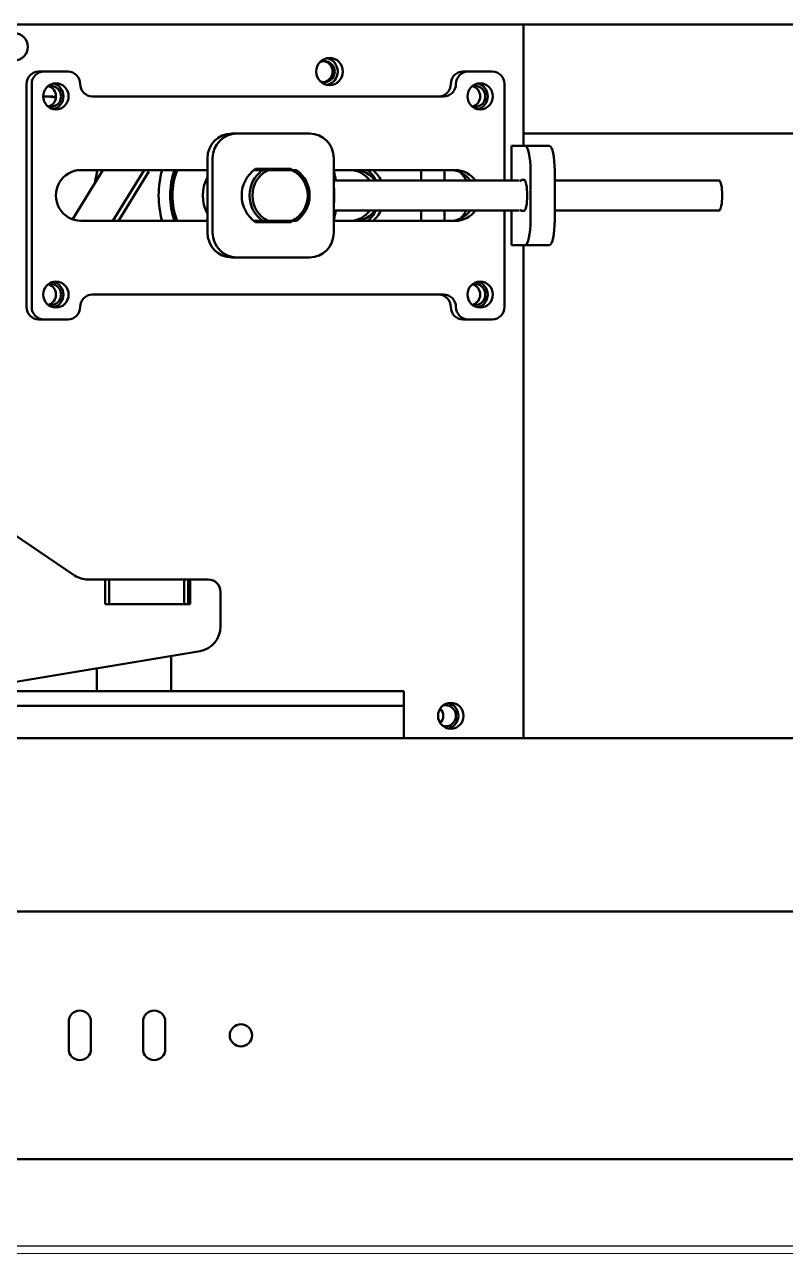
# Model space of a CAD drawing. Header units: millimetres. Extents: x 845401 to 948039, y 511594 to 550263.
# Drawn here: x 916598.9 to 916905.9, y 544183.8 to 544679.8 of the extents above; entities that cross this region are included whole.
import ezdxf

# ---------------------------------------------------------------- set-up
doc = ezdxf.new("R2010")
doc.units = ezdxf.units.MM
doc.layers.add('A-剖-0.10mm.......SECT-L01', color=255, linetype='Continuous', lineweight=18)
doc.layers.add('可见 (ISO)', color=7, linetype='Continuous', lineweight=50)

# ---------------------------------------------------------------- blocks, each defined once
blk = doc.blocks.new('A$C2A4E01FC')
at = {"color": 251}
blk.add_line((224.5, 161.95), (5614.5, 161.95), dxfattribs=at)
at = {"layer": '可见 (ISO)', "color": 251}
for p, q in [((3653.91, 654.92), (4781.78, 654.92)), ((4443.52, 654.92), (4443.52, 605.94)), ((4249.97, 635.94), (4247.89, 635.94)), ((4259.75, 635.94), (4249.97, 635.94)), ((4421.15, 635.94), (4419.07, 635.94)), ((4430.93, 635.94), (4421.15, 635.94)), ((4243, 630.94), (4243, 540.94)), ((4245.08, 630.94), (4245.08, 540.94)), ((4435.82, 591.94), (4435.82, 630.94)), ((4411.37, 625.94), (4269.54, 625.94)), ((4325.78, 610.94), (4327.86, 610.94)), ((4357.2, 610.94), (4327.86, 610.94)), ((4443.52, 610.94), (4820.85, 610.94)), ((4438.63, 605.94), (4444.25, 605.94)), ((4438.63, 603.44), (4438.63, 605.94)), ((4444.25, 605.94), (4454.03, 605.94)), ((4316, 600.94), (4316, 570.94)), ((4318.08, 600.94), (4318.08, 570.94)), ((4366.98, 589.25), (4366.98, 600.94)), ((4438.63, 603.44), (4438.63, 591.94)), ((4273.8, 596.19), (4261.56, 576.27)), ((4316, 596.19), (4264.89, 596.19)), ((4271.3, 596.19), (4271.3, 594.51)), ((4290.44, 596.19), (4277.84, 575.69)), ((4292.4, 595.62), (4280.15, 575.69)), ((4334.71, 596.19), (4338.25, 596.19)), ((4349.68, 596.69), (4335.38, 596.69)), ((4350.17, 596.19), (4340.4, 596.19)), ((4416.01, 596.19), (4366.98, 596.19)), ((4402.25, 596.19), (4402.25, 591.94)), ((4411.61, 591.94), (4411.61, 596.19)), ((4446.33, 595.94), (4446.33, 575.94)), ((4456.11, 595.94), (4456.11, 575.94)), ((4441.75, 591.94), (4366.98, 591.94)), ((4442.69, 592.19), (4443.73, 592.19)), ((4522.45, 591.94), (4456.11, 591.94)), ((4366.98, 582.62), (4366.98, 589.25)), ((4366.98, 570.94), (4366.98, 582.62)), ((4264.89, 575.69), (4316, 575.69)), ((4334.71, 575.69), (4338.25, 575.69)), ((4340.4, 575.69), (4350.17, 575.69)), ((4441.75, 579.94), (4366.98, 579.94)), ((4366.98, 575.69), (4416.01, 575.69)), ((4402.25, 579.94), (4402.25, 575.69)), ((4411.61, 575.69), (4411.61, 579.94)), ((4435.82, 540.94), (4435.82, 579.94)), ((4438.63, 579.94), (4438.63, 568.44)), ((4443.73, 579.69), (4442.69, 579.69)), ((4522.45, 579.94), (4456.11, 579.94)), ((4335.38, 575.19), (4349.68, 575.19)), ((4438.63, 565.94), (4438.63, 568.44)), ((4444.25, 565.94), (4438.63, 565.94)), ((4443.52, 565.94), (4443.52, 366.95)), ((4444.25, 565.94), (4454.03, 565.94)), ((4327.86, 560.94), (4325.78, 560.94)), ((4327.86, 560.94), (4357.2, 560.94)), ((4269.54, 545.94), (4411.37, 545.94)), ((4249.97, 535.94), (4247.89, 535.94)), ((4249.97, 535.94), (4259.75, 535.94)), ((4421.15, 535.94), (4419.07, 535.94)), ((4421.15, 535.94), (4430.93, 535.94)), ((4262.41, 432.59), (4208.95, 468.62)), ((4274.78, 430.94), (4267.79, 430.94)), ((4274.78, 420.94), (4274.78, 430.94)), ((4276.32, 430.94), (4274.78, 430.94)), ((4276.32, 430.94), (4276.32, 420.94)), ((4306.65, 430.94), (4276.32, 430.94)), ((4306.65, 430.94), (4306.65, 420.94)), ((4308.19, 430.94), (4306.65, 430.94)), ((4309.02, 430.94), (4308.19, 430.94)), ((4308.19, 430.94), (4308.19, 420.94)), ((4309.02, 430.94), (4309.02, 420.94)), ((4316.35, 430.94), (4309.02, 430.94)), ((4321.25, 411.94), (4321.25, 425.94)), ((4309.02, 420.94), (4274.78, 420.94)), ((4215.91, 385.94), (4313.03, 402.07)), ((4301.36, 400.13), (4301.36, 385.94)), ((4271.36, 395.15), (4271.36, 385.94)), ((4105.24, 385.94), (4385.24, 385.94)), ((4385.24, 385.94), (4395.24, 385.94)), ((4395.24, 379.94), (4395.24, 385.94)), ((4105.24, 379.94), (4385.24, 379.94)), ((4395.24, 379.94), (4385.24, 379.94)), ((4395.24, 378.94), (4395.24, 379.94)), ((4395.24, 366.95), (4395.24, 378.94)), ((4802.85, 366.95), (3632.85, 366.95)), ((4214.5, 296.95), (5614.5, 296.95)), ((4260, 241.45), (4260, 252.45)), ((4269, 252.45), (4269, 241.45)), ((4290, 241.45), (4290, 252.45)), ((4299, 252.45), (4299, 241.45)), ((4214.5, 196.95), (5614.5, 196.95))]:
    blk.add_line(p, q, dxfattribs=at)
blk.add_circle((4329.5, 246.95), 4.5, dxfattribs=at)
for centre, start, end in [((4264.5, 252.45), 0, 180), ((4294.5, 252.45), 0, 180), ((4264.5, 241.45), 180, 0), ((4294.5, 241.45), 180, 0)]:
    blk.add_arc(centre, 4.5, start, end, dxfattribs=at)
for centre, major_axis in [((4238.11, 645.94), (0, 5.5)), ((4365.27, 635.94), (0, 5.5)), ((4254.86, 625.94), (0, 5.25)), ((4426.04, 625.94), (0, 5.25)), ((4254.86, 545.94), (0, 5.25)), ((4426.04, 545.94), (0, 5.25)), ((4414.18, 375.94), (0, 5.25))]:
    blk.add_ellipse(centre, major_axis=major_axis, ratio=0.978148, dxfattribs=at)
for centre, major_axis, ratio, start_param, end_param in [((4363.19, 635.94), (0, -4.25), 0.978148, 5.844782, 9.863181), ((4362.36, 635.94), (0, -4.25), 0.978148, 0.100194, 3.041398), ((4363.19, 635.94), (0, 5.5), 0.978148, 3.336049, 6.088729), ((4247.89, 630.94), (0, 5), 0.978148, 0, 1.570796), ((4249.97, 630.94), (0, 5), 0.978148, 0, 1.570796), ((4259.75, 630.94), (0, 5), 0.978148, 4.712389, 6.283185), ((4419.07, 630.94), (0, 5), 0.978148, 0, 1.570796), ((4421.15, 630.94), (0, 5), 0.978148, 0, 1.570796), ((4430.93, 630.94), (0, 5), 0.978148, 4.712389, 6.283185), ((4252.78, 625.94), (0, -4.25), 0.978148, 6.003821, 9.704143), ((4250.71, 625.94), (0, -4.25), 0.978148, 0.252749, 2.888844), ((4252.78, 625.94), (0, -5.25), 0.978148, 0.203844, 2.937749), ((4269.54, 630.94), (0, -5), 0.978148, 4.712389, 6.283185), ((4409.29, 630.94), (0, -5), 0.978148, 0, 1.570796), ((4411.37, 630.94), (0, -5), 0.978148, 0, 1.570796), ((4423.96, 625.94), (0, -4.25), 0.978148, 6.003821, 9.704143), ((4421.88, 625.94), (0, -4.25), 0.978148, 0.252749, 2.888844), ((4423.96, 625.94), (0, -5.25), 0.978148, 0.203844, 2.937749), ((4251.47, 585.94), (0, 40), 0.978148, 6.196353, 6.327628), ((4248.56, 585.94), (0, 40), 0.978148, 6.122096, 6.245979), ((4250.64, 585.94), (0, 40), 0.978148, 6.17509, 6.272557), ((4250.64, 585.94), (0, 40), 0.978148, 6.17509, 6.272557), ((4325.78, 600.94), (0, 10), 0.978148, 0, 1.570796), ((4327.86, 600.94), (0, 10), 0.978148, 0, 1.570796), ((4357.2, 600.94), (0, 10), 0.978148, 4.712389, 6.283185), ((4444.25, 595.94), (0, 10), 0.207912, 4.712389, 6.283185), ((4454.03, 595.94), (0, 10), 0.207912, 4.712389, 6.283185), ((4264.89, 585.94), (0, 10.25), 0.978148, 0, 3.141593), ((4306.3, 585.94), (0, -36.8), 0.978148, 4.430123, 4.572538), ((4332.29, 585.94), (0, -36.8), 0.978148, 4.430123, 4.994655), ((4332.29, 585.94), (0, 32), 0.978148, 1.244737, 1.896856), ((4332.08, 585.94), (0, -31), 0.978148, 4.375402, 5.049376), ((4328.76, 585.94), (0, 27.5), 0.978148, 1.18885, 1.952743), ((4342.53, 585.94), (0, -13), 0.978148, 3.738775, 5.686003), ((4345.08, 585.94), (0, 12.4), 0.978148, 0.597734, 2.543859), ((4345.29, 585.94), (0, -11.4), 0.978148, 3.594628, 5.83015), ((4340.45, 585.94), (0, 13), 0.978148, 5.620693, 5.686003), ((4342.53, 585.94), (0, 13), 0.978148, 5.620693, 5.686003), ((4345.29, 585.94), (0, 11.4), 0.978148, 3.594628, 5.83015), ((4345.08, 585.94), (0, -12.4), 0.978148, 0.597734, 2.543859), ((4332.29, 585.94), (0, 36.8), 0.978148, 4.876164, 4.982222), ((4373.39, 585.94), (0, 10.25), 0.978148, 5.33772, 6.283185), ((4375.47, 585.94), (0, 10.25), 0.978148, 5.33772, 6.283185), ((4372.78, 585.94), (0, -13), 0.978148, 2.050525, 2.4791), ((4374.86, 585.94), (0, -13), 0.978148, 2.050525, 2.4791), ((4413.93, 585.94), (0, 10.25), 0.978148, 5.33772, 6.283185), ((4416.01, 585.94), (0, 10.25), 0.978148, 5.33772, 6.283185), ((4409.17, 585.94), (0, -13), 0.978148, 2.050525, 2.377474), ((4328.76, 585.94), (0, 15), 0.978148, 1.05435, 2.087242), ((4442.69, 585.94), (0, 6.25), 0.207912, 0, 0.427332), ((4443.73, 585.94), (0, 6.25), 0.207912, 3.141593, 6.283185), ((4522.45, 585.94), (0, 6), 0.207912, 3.141593, 6.283185), ((4365.94, 585.94), (0, -6), 0.207912, 0.985111, 2.156482), ((4340.45, 585.94), (0, 13), 0.978148, 3.738775, 3.804085), ((4342.53, 585.94), (0, 13), 0.978148, 3.738775, 3.804085), ((4332.29, 585.94), (0, 36.8), 0.978148, 4.442556, 4.548614), ((4373.39, 585.94), (0, -10.25), 0.978148, 0, 0.945465), ((4375.47, 585.94), (0, -10.25), 0.978148, 0, 0.945465), ((4372.78, 585.94), (0, -13), 0.978148, 0.662493, 1.091068), ((4374.86, 585.94), (0, -13), 0.978148, 0.662493, 1.091068), ((4413.93, 585.94), (0, -10.25), 0.978148, 0, 0.945465), ((4416.01, 585.94), (0, -10.25), 0.978148, 0, 0.945465), ((4409.17, 585.94), (0, -13), 0.978148, 0.764119, 1.091068), ((4442.69, 585.94), (0, -6.25), 0.207912, 5.855853, 6.283185), ((4444.25, 575.94), (0, -10), 0.207912, 0, 1.570796), ((4454.03, 575.94), (0, -10), 0.207912, 0, 1.570796), ((4325.78, 570.94), (0, -10), 0.978148, 4.712389, 6.283185), ((4327.86, 570.94), (0, -10), 0.978148, 4.712389, 6.283185), ((4357.2, 570.94), (0, -10), 0.978148, 0, 1.570796), ((4252.78, 545.94), (0, -5.25), 0.978148, 0.203844, 2.937749), ((4423.96, 545.94), (0, -5.25), 0.978148, 0.203844, 2.937749), ((4252.78, 545.94), (0, -4.25), 0.978148, 6.003821, 9.704143), ((4250.71, 545.94), (0, -4.25), 0.978148, 0.252749, 2.888844), ((4269.54, 540.94), (0, 5), 0.978148, 0, 1.570796), ((4409.29, 540.94), (0, 5), 0.978148, 4.712389, 6.283185), ((4411.37, 540.94), (0, 5), 0.978148, 4.712389, 6.283185), ((4423.96, 545.94), (0, -4.25), 0.978148, 6.003821, 9.704143), ((4421.88, 545.94), (0, -4.25), 0.978148, 0.252749, 2.888844), ((4247.89, 540.94), (0, -5), 0.978148, 4.712389, 6.283185), ((4249.97, 540.94), (0, -5), 0.978148, 4.712389, 6.283185), ((4259.75, 540.94), (0, -5), 0.978148, 0, 1.570796), ((4419.07, 540.94), (0, -5), 0.978148, 4.712389, 6.283185), ((4421.15, 540.94), (0, -5), 0.978148, 4.712389, 6.283185), ((4430.93, 540.94), (0, -5), 0.978148, 0, 1.570796), ((4267.79, 440.94), (0, -10), 0.978148, 5.700367, 6.283185), ((4316.35, 425.94), (0, 5), 0.978148, 4.712389, 6.283185), ((4311.46, 411.94), (0, -10), 0.978148, 0.161092, 1.570796), ((4407.01, 375.94), (0, 4.25), 0.978148, 3.931546, 5.493232), ((4412.1, 375.94), (0, -4.25), 0.978148, 6.003821, 9.704143), ((4412.1, 375.94), (0, 5.25), 0.978148, 3.345436, 6.079342)]:
    blk.add_ellipse(centre, major_axis=major_axis, ratio=ratio, start_param=start_param, end_param=end_param, dxfattribs=at)
for points, weights in [([(4338.25, 596.19), (4339.39, 596.19), (4340.4, 596.19)], [2.60151937177, 2.67026000186, 2.72168192936]), ([(4350.17, 596.19), (4351.01, 596.19), (4351.9, 596.19)], [2.72168192936, 2.67026000186, 2.60151937177]), ([(4340.4, 575.69), (4339.39, 575.69), (4338.25, 575.69)], [2.72168192936, 2.67026000186, 2.60151937177]), ([(4351.9, 575.69), (4351.01, 575.69), (4350.17, 575.69)], [2.60151937177, 2.67026000186, 2.72168192936])]:
    blk.add_rational_spline(points, weights, degree=2, dxfattribs=at)

msp = doc.modelspace()

# ---------------------------------------------------------------- linework, layer by layer
at = {"layer": 'A-剖-0.10mm.......SECT-L01', "color": 6}
msp.add_line((894760.27, 544183.82, -0.13), (934283.3, 544183.82, -0.13), dxfattribs=at)

# ---------------------------------------------------------------- block references
msp.add_blockref('A$C2A4E01FC', (912356.69, 544024.87))

doc.saveas('drawing.dxf')
